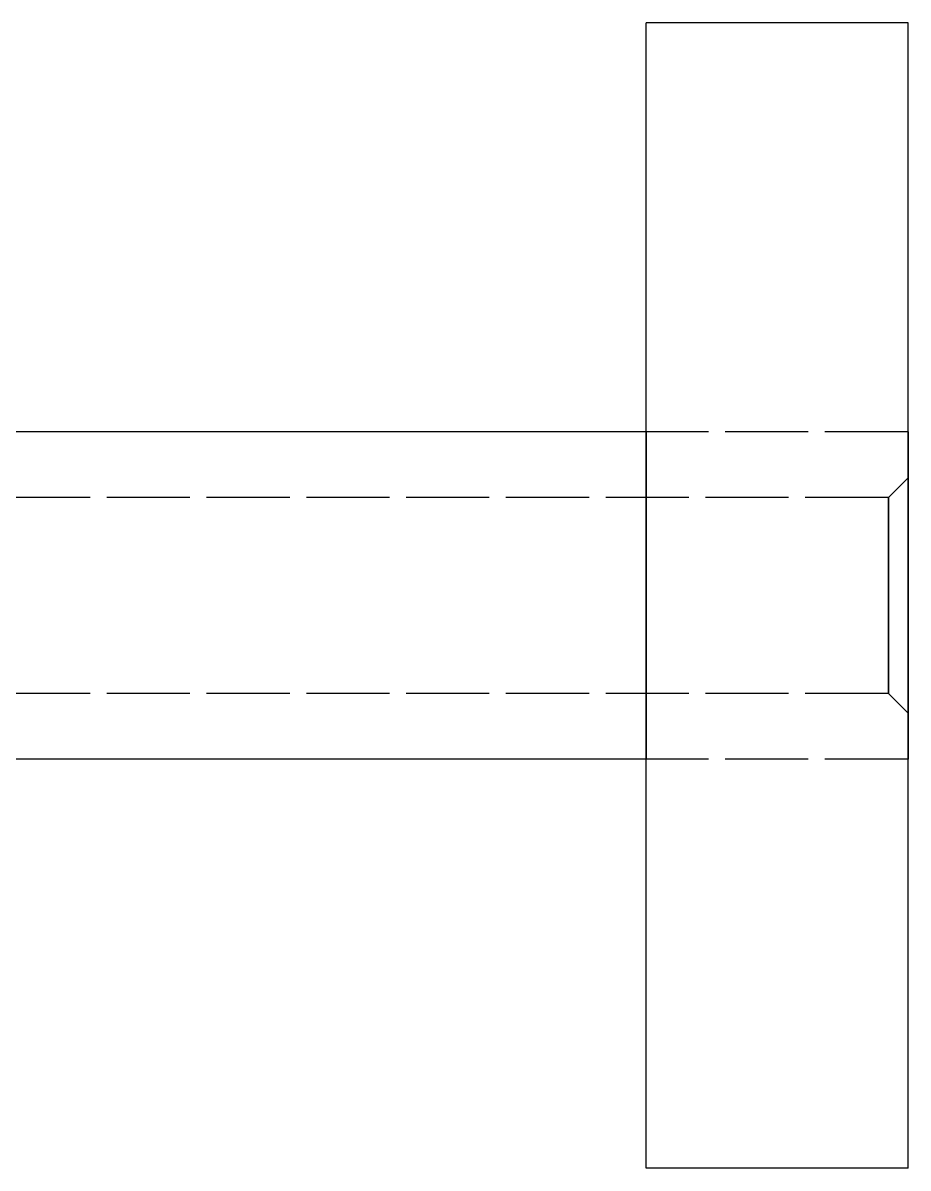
# Model space of a CAD drawing. Header units: millimetres. Extents: x -16 to 111, y -31 to 83.
# Drawn here: x 68.23 to 81.75, y -8.75 to 8.75 of the extents above; entities that cross this region are included whole.
import ezdxf

# ---------------------------------------------------------------- set-up
doc = ezdxf.new("R2010")
doc.units = ezdxf.units.MM
doc.linetypes.add('DASHED', pattern=[1.524, 1.27, -0.254])
doc.layers.add('HIDDEN', color=8, linetype='DASHED')
doc.layers.add('VISIBLE', color=7, linetype='CONTINUOUS')

msp = doc.modelspace()

# ---------------------------------------------------------------- linework, layer by layer
at = {"layer": 'HIDDEN'}
for points in [[(77.75, -8.75), (77.75, 8.75)], [(81.75, 8.75), (77.75, 8.75)], [(81.75, -8.75), (81.75, 8.75)], [(77.75, 0), (77.75, 0.03968), (77.75, 0.07937), (77.75, 0.11905), (77.75, 0.15873), (77.75, 0.19841), (77.75, 0.2381), (77.75, 0.27778), (77.75, 0.31746), (77.75, 0.35714), (77.75, 0.39683), (77.75, 0.43651), (77.75, 0.47619), (77.75, 0.51587), (77.75, 0.55556), (77.75, 0.59524), (77.75, 0.63492), (77.75, 0.6746), (77.75, 0.71429), (77.75, 0.75397), (77.75, 0.79365), (77.75, 0.83333), (77.75, 0.87302), (77.75, 0.9127), (77.75, 0.95238), (77.75, 0.99206), (77.75, 1.03175), (77.75, 1.07143), (77.75, 1.11111), (77.75, 1.15079), (77.75, 1.19048), (77.75, 1.23016), (77.75, 1.26984), (77.75, 1.30952), (77.75, 1.34921), (77.75, 1.38889), (77.75, 1.42857), (77.75, 1.46825), (77.75, 1.50794), (77.75, 1.54762), (77.75, 1.5873), (77.75, 1.62698), (77.75, 1.66667), (77.75, 1.70635), (77.75, 1.74603), (77.75, 1.78571), (77.75, 1.8254), (77.75, 1.86508), (77.75, 1.90476), (77.75, 1.94444), (77.75, 1.98413), (77.75, 2.02381), (77.75, 2.06349), (77.75, 2.10317), (77.75, 2.14286), (77.75, 2.18254), (77.75, 2.22222), (77.75, 2.2619), (77.75, 2.30159), (77.75, 2.34127), (77.75, 2.38095), (77.75, 2.42063), (77.75, 2.46032), (77.75, 2.5)], [(77.75, 2.5), (77.75, 2.42063), (77.75, 2.34127), (77.75, 2.2619), (77.75, 2.18254), (77.75, 2.10317), (77.75, 2.02381), (77.75, 1.94444), (77.75, 1.86508), (77.75, 1.78571), (77.75, 1.70635), (77.75, 1.62698), (77.75, 1.54762), (77.75, 1.46825), (77.75, 1.38889), (77.75, 1.30952), (77.75, 1.23016), (77.75, 1.15079), (77.75, 1.07143), (77.75, 0.99206), (77.75, 0.9127), (77.75, 0.83333), (77.75, 0.75397), (77.75, 0.6746), (77.75, 0.59524), (77.75, 0.51587), (77.75, 0.43651), (77.75, 0.35714), (77.75, 0.27778), (77.75, 0.19841), (77.75, 0.11905), (77.75, 0.03968), (77.75, -0.03968), (77.75, -0.11905), (77.75, -0.19841), (77.75, -0.27778), (77.75, -0.35714), (77.75, -0.43651), (77.75, -0.51587), (77.75, -0.59524), (77.75, -0.6746), (77.75, -0.75397), (77.75, -0.83333), (77.75, -0.9127), (77.75, -0.99206), (77.75, -1.07143), (77.75, -1.15079), (77.75, -1.23016), (77.75, -1.30952), (77.75, -1.38889), (77.75, -1.46825), (77.75, -1.54762), (77.75, -1.62698), (77.75, -1.70635), (77.75, -1.78571), (77.75, -1.86508), (77.75, -1.94444), (77.75, -2.02381), (77.75, -2.10317), (77.75, -2.18254), (77.75, -2.2619), (77.75, -2.34127), (77.75, -2.42063), (77.75, -2.5)], [(81.75, 2.5), (77.75, 2.5)], [(81.75, 2.5), (77.75, 2.5)], [(81.75, 0), (81.75, 0.03968), (81.75, 0.07937), (81.75, 0.11905), (81.75, 0.15873), (81.75, 0.19841), (81.75, 0.2381), (81.75, 0.27778), (81.75, 0.31746), (81.75, 0.35714), (81.75, 0.39683), (81.75, 0.43651), (81.75, 0.47619), (81.75, 0.51587), (81.75, 0.55556), (81.75, 0.59524), (81.75, 0.63492), (81.75, 0.6746), (81.75, 0.71429), (81.75, 0.75397), (81.75, 0.79365), (81.75, 0.83333), (81.75, 0.87302), (81.75, 0.9127), (81.75, 0.95238), (81.75, 0.99206), (81.75, 1.03175), (81.75, 1.07143), (81.75, 1.11111), (81.75, 1.15079), (81.75, 1.19048), (81.75, 1.23016), (81.75, 1.26984), (81.75, 1.30952), (81.75, 1.34921), (81.75, 1.38889), (81.75, 1.42857), (81.75, 1.46825), (81.75, 1.50794), (81.75, 1.54762), (81.75, 1.5873), (81.75, 1.62698), (81.75, 1.66667), (81.75, 1.70635), (81.75, 1.74603), (81.75, 1.78571), (81.75, 1.8254), (81.75, 1.86508), (81.75, 1.90476), (81.75, 1.94444), (81.75, 1.98413), (81.75, 2.02381), (81.75, 2.06349), (81.75, 2.10317), (81.75, 2.14286), (81.75, 2.18254), (81.75, 2.22222), (81.75, 2.2619), (81.75, 2.30159), (81.75, 2.34127), (81.75, 2.38095), (81.75, 2.42063), (81.75, 2.46032), (81.75, 2.5)], [(81.75, 2.5), (81.75, 2.42063), (81.75, 2.34127), (81.75, 2.2619), (81.75, 2.18254), (81.75, 2.10317), (81.75, 2.02381), (81.75, 1.94444), (81.75, 1.86508), (81.75, 1.78571), (81.75, 1.70635), (81.75, 1.62698), (81.75, 1.54762), (81.75, 1.46825), (81.75, 1.38889), (81.75, 1.30952), (81.75, 1.23016), (81.75, 1.15079), (81.75, 1.07143), (81.75, 0.99206), (81.75, 0.9127), (81.75, 0.83333), (81.75, 0.75397), (81.75, 0.6746), (81.75, 0.59524), (81.75, 0.51587), (81.75, 0.43651), (81.75, 0.35714), (81.75, 0.27778), (81.75, 0.19841), (81.75, 0.11905), (81.75, 0.03968), (81.75, -0.03968), (81.75, -0.11905), (81.75, -0.19841), (81.75, -0.27778), (81.75, -0.35714), (81.75, -0.43651), (81.75, -0.51587), (81.75, -0.59524), (81.75, -0.6746), (81.75, -0.75397), (81.75, -0.83333), (81.75, -0.9127), (81.75, -0.99206), (81.75, -1.07143), (81.75, -1.15079), (81.75, -1.23016), (81.75, -1.30952), (81.75, -1.38889), (81.75, -1.46825), (81.75, -1.54762), (81.75, -1.62698), (81.75, -1.70635), (81.75, -1.78571), (81.75, -1.86508), (81.75, -1.94444), (81.75, -2.02381), (81.75, -2.10317), (81.75, -2.18254), (81.75, -2.2619), (81.75, -2.34127), (81.75, -2.42063), (81.75, -2.5)], [(81.75, 0), (81.75, 0.03968), (81.75, 0.07937), (81.75, 0.11905), (81.75, 0.15873), (81.75, 0.19841), (81.75, 0.2381), (81.75, 0.27778), (81.75, 0.31746), (81.75, 0.35714), (81.75, 0.39683), (81.75, 0.43651), (81.75, 0.47619), (81.75, 0.51587), (81.75, 0.55556), (81.75, 0.59524), (81.75, 0.63492), (81.75, 0.6746), (81.75, 0.71429), (81.75, 0.75397), (81.75, 0.79365), (81.75, 0.83333), (81.75, 0.87302), (81.75, 0.9127), (81.75, 0.95238), (81.75, 0.99206), (81.75, 1.03175), (81.75, 1.07143), (81.75, 1.11111), (81.75, 1.15079), (81.75, 1.19048), (81.75, 1.23016), (81.75, 1.26984), (81.75, 1.30952), (81.75, 1.34921), (81.75, 1.38889), (81.75, 1.42857), (81.75, 1.46825), (81.75, 1.50794), (81.75, 1.54762), (81.75, 1.5873), (81.75, 1.62698), (81.75, 1.66667), (81.75, 1.70635), (81.75, 1.74603), (81.75, 1.78571), (81.75, 1.8254), (81.75, 1.86508), (81.75, 1.90476), (81.75, 1.94444), (81.75, 1.98413), (81.75, 2.02381), (81.75, 2.06349), (81.75, 2.10317), (81.75, 2.14286), (81.75, 2.18254), (81.75, 2.22222), (81.75, 2.2619), (81.75, 2.30159), (81.75, 2.34127), (81.75, 2.38095), (81.75, 2.42063), (81.75, 2.46032), (81.75, 2.5)], [(81.75, 2.5), (81.75, 2.42063), (81.75, 2.34127), (81.75, 2.2619), (81.75, 2.18254), (81.75, 2.10317), (81.75, 2.02381), (81.75, 1.94444), (81.75, 1.86508), (81.75, 1.78571), (81.75, 1.70635), (81.75, 1.62698), (81.75, 1.54762), (81.75, 1.46825), (81.75, 1.38889), (81.75, 1.30952), (81.75, 1.23016), (81.75, 1.15079), (81.75, 1.07143), (81.75, 0.99206), (81.75, 0.9127), (81.75, 0.83333), (81.75, 0.75397), (81.75, 0.6746), (81.75, 0.59524), (81.75, 0.51587), (81.75, 0.43651), (81.75, 0.35714), (81.75, 0.27778), (81.75, 0.19841), (81.75, 0.11905), (81.75, 0.03968), (81.75, -0.03968), (81.75, -0.11905), (81.75, -0.19841), (81.75, -0.27778), (81.75, -0.35714), (81.75, -0.43651), (81.75, -0.51587), (81.75, -0.59524), (81.75, -0.6746), (81.75, -0.75397), (81.75, -0.83333), (81.75, -0.9127), (81.75, -0.99206), (81.75, -1.07143), (81.75, -1.15079), (81.75, -1.23016), (81.75, -1.30952), (81.75, -1.38889), (81.75, -1.46825), (81.75, -1.54762), (81.75, -1.62698), (81.75, -1.70635), (81.75, -1.78571), (81.75, -1.86508), (81.75, -1.94444), (81.75, -2.02381), (81.75, -2.10317), (81.75, -2.18254), (81.75, -2.2619), (81.75, -2.34127), (81.75, -2.42063), (81.75, -2.5)], [(81.45, 1.5), (81.75, 1.8)], [(81.75, 0), (81.75, 0.02857), (81.75, 0.05714), (81.75, 0.08571), (81.75, 0.11429), (81.75, 0.14286), (81.75, 0.17143), (81.75, 0.2), (81.75, 0.22857), (81.75, 0.25714), (81.75, 0.28571), (81.75, 0.31429), (81.75, 0.34286), (81.75, 0.37143), (81.75, 0.4), (81.75, 0.42857), (81.75, 0.45714), (81.75, 0.48571), (81.75, 0.51429), (81.75, 0.54286), (81.75, 0.57143), (81.75, 0.6), (81.75, 0.62857), (81.75, 0.65714), (81.75, 0.68571), (81.75, 0.71429), (81.75, 0.74286), (81.75, 0.77143), (81.75, 0.8), (81.75, 0.82857), (81.75, 0.85714), (81.75, 0.88571), (81.75, 0.91429), (81.75, 0.94286), (81.75, 0.97143), (81.75, 1), (81.75, 1.02857), (81.75, 1.05714), (81.75, 1.08571), (81.75, 1.11429), (81.75, 1.14286), (81.75, 1.17143), (81.75, 1.2), (81.75, 1.22857), (81.75, 1.25714), (81.75, 1.28571), (81.75, 1.31429), (81.75, 1.34286), (81.75, 1.37143), (81.75, 1.4), (81.75, 1.42857), (81.75, 1.45714), (81.75, 1.48571), (81.75, 1.51429), (81.75, 1.54286), (81.75, 1.57143), (81.75, 1.6), (81.75, 1.62857), (81.75, 1.65714), (81.75, 1.68571), (81.75, 1.71429), (81.75, 1.74286), (81.75, 1.77143), (81.75, 1.8)], [(81.75, 1.8), (81.75, 1.74286), (81.75, 1.68571), (81.75, 1.62857), (81.75, 1.57143), (81.75, 1.51429), (81.75, 1.45714), (81.75, 1.4), (81.75, 1.34286), (81.75, 1.28571), (81.75, 1.22857), (81.75, 1.17143), (81.75, 1.11429), (81.75, 1.05714), (81.75, 1), (81.75, 0.94286), (81.75, 0.88571), (81.75, 0.82857), (81.75, 0.77143), (81.75, 0.71429), (81.75, 0.65714), (81.75, 0.6), (81.75, 0.54286), (81.75, 0.48571), (81.75, 0.42857), (81.75, 0.37143), (81.75, 0.31429), (81.75, 0.25714), (81.75, 0.2), (81.75, 0.14286), (81.75, 0.08571), (81.75, 0.02857), (81.75, -0.02857), (81.75, -0.08571), (81.75, -0.14286), (81.75, -0.2), (81.75, -0.25714), (81.75, -0.31429), (81.75, -0.37143), (81.75, -0.42857), (81.75, -0.48571), (81.75, -0.54286), (81.75, -0.6), (81.75, -0.65714), (81.75, -0.71429), (81.75, -0.77143), (81.75, -0.82857), (81.75, -0.88571), (81.75, -0.94286), (81.75, -1), (81.75, -1.05714), (81.75, -1.11429), (81.75, -1.17143), (81.75, -1.22857), (81.75, -1.28571), (81.75, -1.34286), (81.75, -1.4), (81.75, -1.45714), (81.75, -1.51429), (81.75, -1.57143), (81.75, -1.62857), (81.75, -1.68571), (81.75, -1.74286), (81.75, -1.8)], [(81.45, 1.5), (33.05, 1.5)], [(81.45, 0), (81.45, 0.02381), (81.45, 0.04762), (81.45, 0.07143), (81.45, 0.09524), (81.45, 0.11905), (81.45, 0.14286), (81.45, 0.16667), (81.45, 0.19048), (81.45, 0.21429), (81.45, 0.2381), (81.45, 0.2619), (81.45, 0.28571), (81.45, 0.30952), (81.45, 0.33333), (81.45, 0.35714), (81.45, 0.38095), (81.45, 0.40476), (81.45, 0.42857), (81.45, 0.45238), (81.45, 0.47619), (81.45, 0.5), (81.45, 0.52381), (81.45, 0.54762), (81.45, 0.57143), (81.45, 0.59524), (81.45, 0.61905), (81.45, 0.64286), (81.45, 0.66667), (81.45, 0.69048), (81.45, 0.71429), (81.45, 0.7381), (81.45, 0.7619), (81.45, 0.78571), (81.45, 0.80952), (81.45, 0.83333), (81.45, 0.85714), (81.45, 0.88095), (81.45, 0.90476), (81.45, 0.92857), (81.45, 0.95238), (81.45, 0.97619), (81.45, 1), (81.45, 1.02381), (81.45, 1.04762), (81.45, 1.07143), (81.45, 1.09524), (81.45, 1.11905), (81.45, 1.14286), (81.45, 1.16667), (81.45, 1.19048), (81.45, 1.21429), (81.45, 1.2381), (81.45, 1.2619), (81.45, 1.28571), (81.45, 1.30952), (81.45, 1.33333), (81.45, 1.35714), (81.45, 1.38095), (81.45, 1.40476), (81.45, 1.42857), (81.45, 1.45238), (81.45, 1.47619), (81.45, 1.5)], [(81.45, 1.5), (81.45, 1.45238), (81.45, 1.40476), (81.45, 1.35714), (81.45, 1.30952), (81.45, 1.2619), (81.45, 1.21429), (81.45, 1.16667), (81.45, 1.11905), (81.45, 1.07143), (81.45, 1.02381), (81.45, 0.97619), (81.45, 0.92857), (81.45, 0.88095), (81.45, 0.83333), (81.45, 0.78571), (81.45, 0.7381), (81.45, 0.69048), (81.45, 0.64286), (81.45, 0.59524), (81.45, 0.54762), (81.45, 0.5), (81.45, 0.45238), (81.45, 0.40476), (81.45, 0.35714), (81.45, 0.30952), (81.45, 0.2619), (81.45, 0.21429), (81.45, 0.16667), (81.45, 0.11905), (81.45, 0.07143), (81.45, 0.02381), (81.45, -0.02381), (81.45, -0.07143), (81.45, -0.11905), (81.45, -0.16667), (81.45, -0.21429), (81.45, -0.2619), (81.45, -0.30952), (81.45, -0.35714), (81.45, -0.40476), (81.45, -0.45238), (81.45, -0.5), (81.45, -0.54762), (81.45, -0.59524), (81.45, -0.64286), (81.45, -0.69048), (81.45, -0.7381), (81.45, -0.78571), (81.45, -0.83333), (81.45, -0.88095), (81.45, -0.92857), (81.45, -0.97619), (81.45, -1.02381), (81.45, -1.07143), (81.45, -1.11905), (81.45, -1.16667), (81.45, -1.21429), (81.45, -1.2619), (81.45, -1.30952), (81.45, -1.35714), (81.45, -1.40476), (81.45, -1.45238), (81.45, -1.5)], [(77.75, -2.5), (77.75, -2.46032), (77.75, -2.42063), (77.75, -2.38095), (77.75, -2.34127), (77.75, -2.30159), (77.75, -2.2619), (77.75, -2.22222), (77.75, -2.18254), (77.75, -2.14286), (77.75, -2.10317), (77.75, -2.06349), (77.75, -2.02381), (77.75, -1.98413), (77.75, -1.94444), (77.75, -1.90476), (77.75, -1.86508), (77.75, -1.8254), (77.75, -1.78571), (77.75, -1.74603), (77.75, -1.70635), (77.75, -1.66667), (77.75, -1.62698), (77.75, -1.5873), (77.75, -1.54762), (77.75, -1.50794), (77.75, -1.46825), (77.75, -1.42857), (77.75, -1.38889), (77.75, -1.34921), (77.75, -1.30952), (77.75, -1.26984), (77.75, -1.23016), (77.75, -1.19048), (77.75, -1.15079), (77.75, -1.11111), (77.75, -1.07143), (77.75, -1.03175), (77.75, -0.99206), (77.75, -0.95238), (77.75, -0.9127), (77.75, -0.87302), (77.75, -0.83333), (77.75, -0.79365), (77.75, -0.75397), (77.75, -0.71429), (77.75, -0.6746), (77.75, -0.63492), (77.75, -0.59524), (77.75, -0.55556), (77.75, -0.51587), (77.75, -0.47619), (77.75, -0.43651), (77.75, -0.39683), (77.75, -0.35714), (77.75, -0.31746), (77.75, -0.27778), (77.75, -0.2381), (77.75, -0.19841), (77.75, -0.15873), (77.75, -0.11905), (77.75, -0.07937), (77.75, -0.03968), (77.75, 0)], [(81.45, -1.5), (81.45, -1.47619), (81.45, -1.45238), (81.45, -1.42857), (81.45, -1.40476), (81.45, -1.38095), (81.45, -1.35714), (81.45, -1.33333), (81.45, -1.30952), (81.45, -1.28571), (81.45, -1.2619), (81.45, -1.2381), (81.45, -1.21429), (81.45, -1.19048), (81.45, -1.16667), (81.45, -1.14286), (81.45, -1.11905), (81.45, -1.09524), (81.45, -1.07143), (81.45, -1.04762), (81.45, -1.02381), (81.45, -1), (81.45, -0.97619), (81.45, -0.95238), (81.45, -0.92857), (81.45, -0.90476), (81.45, -0.88095), (81.45, -0.85714), (81.45, -0.83333), (81.45, -0.80952), (81.45, -0.78571), (81.45, -0.7619), (81.45, -0.7381), (81.45, -0.71429), (81.45, -0.69048), (81.45, -0.66667), (81.45, -0.64286), (81.45, -0.61905), (81.45, -0.59524), (81.45, -0.57143), (81.45, -0.54762), (81.45, -0.52381), (81.45, -0.5), (81.45, -0.47619), (81.45, -0.45238), (81.45, -0.42857), (81.45, -0.40476), (81.45, -0.38095), (81.45, -0.35714), (81.45, -0.33333), (81.45, -0.30952), (81.45, -0.28571), (81.45, -0.2619), (81.45, -0.2381), (81.45, -0.21429), (81.45, -0.19048), (81.45, -0.16667), (81.45, -0.14286), (81.45, -0.11905), (81.45, -0.09524), (81.45, -0.07143), (81.45, -0.04762), (81.45, -0.02381), (81.45, 0)], [(81.75, -2.5), (81.75, -2.46032), (81.75, -2.42063), (81.75, -2.38095), (81.75, -2.34127), (81.75, -2.30159), (81.75, -2.2619), (81.75, -2.22222), (81.75, -2.18254), (81.75, -2.14286), (81.75, -2.10317), (81.75, -2.06349), (81.75, -2.02381), (81.75, -1.98413), (81.75, -1.94444), (81.75, -1.90476), (81.75, -1.86508), (81.75, -1.8254), (81.75, -1.78571), (81.75, -1.74603), (81.75, -1.70635), (81.75, -1.66667), (81.75, -1.62698), (81.75, -1.5873), (81.75, -1.54762), (81.75, -1.50794), (81.75, -1.46825), (81.75, -1.42857), (81.75, -1.38889), (81.75, -1.34921), (81.75, -1.30952), (81.75, -1.26984), (81.75, -1.23016), (81.75, -1.19048), (81.75, -1.15079), (81.75, -1.11111), (81.75, -1.07143), (81.75, -1.03175), (81.75, -0.99206), (81.75, -0.95238), (81.75, -0.9127), (81.75, -0.87302), (81.75, -0.83333), (81.75, -0.79365), (81.75, -0.75397), (81.75, -0.71429), (81.75, -0.6746), (81.75, -0.63492), (81.75, -0.59524), (81.75, -0.55556), (81.75, -0.51587), (81.75, -0.47619), (81.75, -0.43651), (81.75, -0.39683), (81.75, -0.35714), (81.75, -0.31746), (81.75, -0.27778), (81.75, -0.2381), (81.75, -0.19841), (81.75, -0.15873), (81.75, -0.11905), (81.75, -0.07937), (81.75, -0.03968), (81.75, 0)], [(81.75, -1.8), (81.75, -1.77143), (81.75, -1.74286), (81.75, -1.71429), (81.75, -1.68571), (81.75, -1.65714), (81.75, -1.62857), (81.75, -1.6), (81.75, -1.57143), (81.75, -1.54286), (81.75, -1.51429), (81.75, -1.48571), (81.75, -1.45714), (81.75, -1.42857), (81.75, -1.4), (81.75, -1.37143), (81.75, -1.34286), (81.75, -1.31429), (81.75, -1.28571), (81.75, -1.25714), (81.75, -1.22857), (81.75, -1.2), (81.75, -1.17143), (81.75, -1.14286), (81.75, -1.11429), (81.75, -1.08571), (81.75, -1.05714), (81.75, -1.02857), (81.75, -1), (81.75, -0.97143), (81.75, -0.94286), (81.75, -0.91429), (81.75, -0.88571), (81.75, -0.85714), (81.75, -0.82857), (81.75, -0.8), (81.75, -0.77143), (81.75, -0.74286), (81.75, -0.71429), (81.75, -0.68571), (81.75, -0.65714), (81.75, -0.62857), (81.75, -0.6), (81.75, -0.57143), (81.75, -0.54286), (81.75, -0.51429), (81.75, -0.48571), (81.75, -0.45714), (81.75, -0.42857), (81.75, -0.4), (81.75, -0.37143), (81.75, -0.34286), (81.75, -0.31429), (81.75, -0.28571), (81.75, -0.25714), (81.75, -0.22857), (81.75, -0.2), (81.75, -0.17143), (81.75, -0.14286), (81.75, -0.11429), (81.75, -0.08571), (81.75, -0.05714), (81.75, -0.02857), (81.75, 0)], [(81.75, -2.5), (81.75, -2.46032), (81.75, -2.42063), (81.75, -2.38095), (81.75, -2.34127), (81.75, -2.30159), (81.75, -2.2619), (81.75, -2.22222), (81.75, -2.18254), (81.75, -2.14286), (81.75, -2.10317), (81.75, -2.06349), (81.75, -2.02381), (81.75, -1.98413), (81.75, -1.94444), (81.75, -1.90476), (81.75, -1.86508), (81.75, -1.8254), (81.75, -1.78571), (81.75, -1.74603), (81.75, -1.70635), (81.75, -1.66667), (81.75, -1.62698), (81.75, -1.5873), (81.75, -1.54762), (81.75, -1.50794), (81.75, -1.46825), (81.75, -1.42857), (81.75, -1.38889), (81.75, -1.34921), (81.75, -1.30952), (81.75, -1.26984), (81.75, -1.23016), (81.75, -1.19048), (81.75, -1.15079), (81.75, -1.11111), (81.75, -1.07143), (81.75, -1.03175), (81.75, -0.99206), (81.75, -0.95238), (81.75, -0.9127), (81.75, -0.87302), (81.75, -0.83333), (81.75, -0.79365), (81.75, -0.75397), (81.75, -0.71429), (81.75, -0.6746), (81.75, -0.63492), (81.75, -0.59524), (81.75, -0.55556), (81.75, -0.51587), (81.75, -0.47619), (81.75, -0.43651), (81.75, -0.39683), (81.75, -0.35714), (81.75, -0.31746), (81.75, -0.27778), (81.75, -0.2381), (81.75, -0.19841), (81.75, -0.15873), (81.75, -0.11905), (81.75, -0.07937), (81.75, -0.03968), (81.75, 0)], [(81.45, -1.5), (33.05, -1.5)], [(81.45, -1.5), (81.75, -1.8)], [(81.75, -2.5), (77.75, -2.5)], [(81.75, -2.5), (77.75, -2.5)], [(81.75, -8.75), (77.75, -8.75)]]:
    msp.add_lwpolyline(points, dxfattribs=at)
at = {"layer": 'VISIBLE'}
for points in [[(77.75, -8.75), (77.75, 8.75)], [(81.75, 8.75), (77.75, 8.75)], [(81.75, -8.75), (81.75, 8.75)], [(77.75, 2.5), (32.75, 2.5)], [(77.75, -2.5), (32.75, -2.5)], [(81.75, -8.75), (77.75, -8.75)]]:
    msp.add_lwpolyline(points, dxfattribs=at)

doc.saveas('drawing.dxf')
